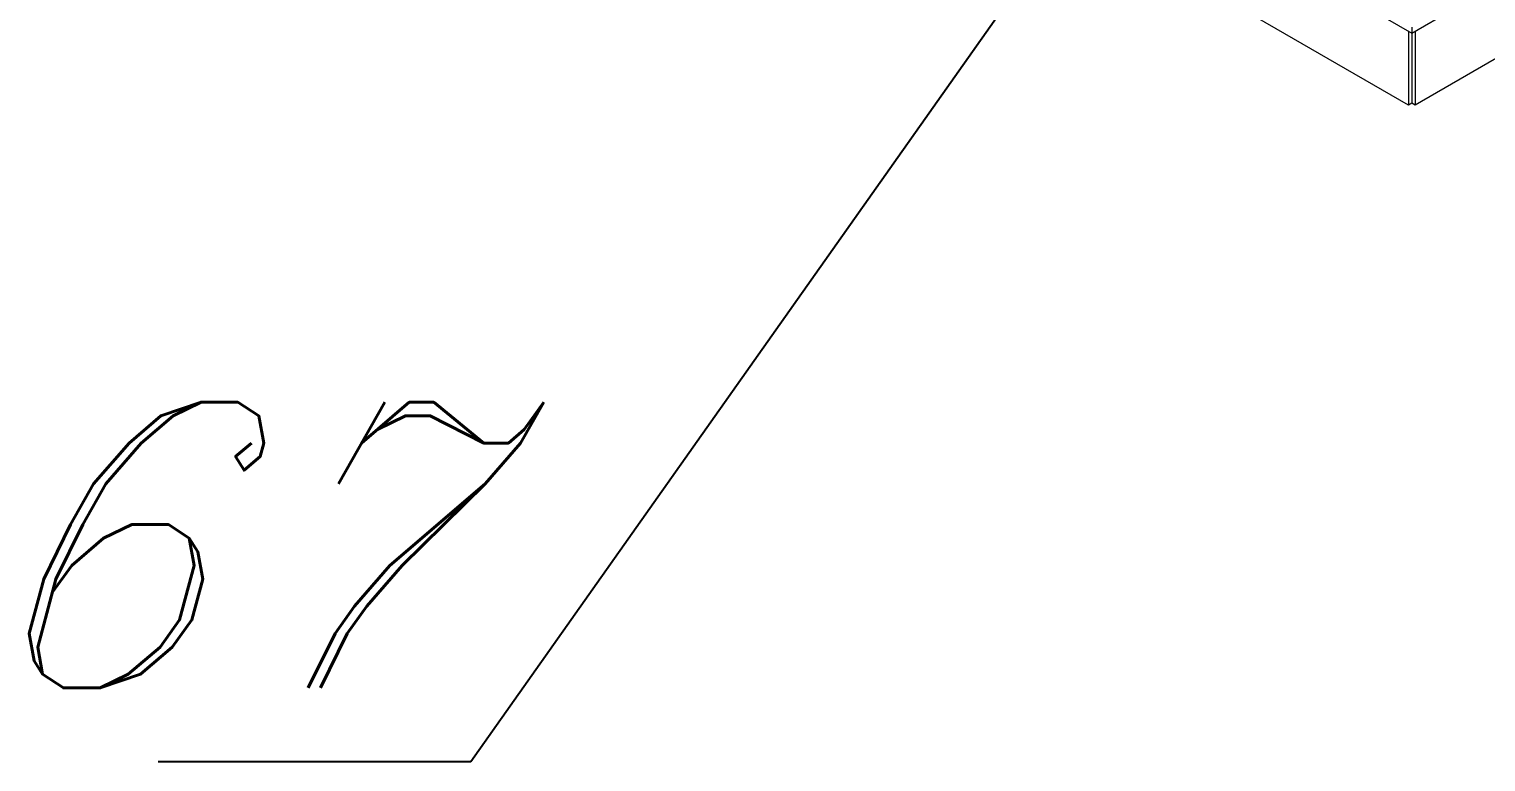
# Model space of a CAD drawing. Header units: inches. Extents: x -350577 to -266477, y -437959 to -377535.
# Drawn here: x -290484 to -288954, y -416077 to -415308 of the extents above; entities that cross this region are included whole.
import ezdxf

# ---------------------------------------------------------------- set-up
doc = ezdxf.new("R2010")
doc.units = ezdxf.units.IN
doc.header["$MEASUREMENT"] = 0
doc.layers.add('ORGINAL (itatec)', color=3, linetype='Continuous', lineweight=9)
doc.styles.add('Geniso', font='geniso.shx', dxfattribs={"oblique": 15})
doc.dimstyles.new('scale 1b100', dxfattribs={"dimscale": 100, "dimtxt": 3, "dimasz": 2.5, "dimexe": 1, "dimexo": 1, "dimgap": 1, "dimtad": 1, "dimdec": 0, "dimzin": 0, "dimdsep": 46, "dimtxsty": 'Geniso', "dimcen": 0, "dimclrd": 1, "dimclre": 1, "dimclrt": 7, "dimadec": 0, "dimazin": 0, "dimtfac": 1, "dimtdec": 0, "dimtmove": 0, "dimatfit": 3, "dimfxl": 0.75, "dimtolj": 1, "dimtzin": 0, "dimarcsym": 0})

msp = doc.modelspace()

# ---------------------------------------------------------------- linework, layer by layer
at = {"layer": 'ORGINAL (itatec)', "extrusion": (-5.55112e-17, 0.816497, 0.57735)}
for p, q in [((-289823.3, -414854.9), (-289031.3, -415312.2)), ((-289034.9, -415387.7), (-289742, -414979.5)), ((-288532.8, -415101.9), (-289027.8, -415387.7)), ((-289031.3, -415312.2), (-288988.9, -415287.7)), ((-289031.3, -415305.7), (-289031.3, -415312.2)), ((-289034.9, -415310.1), (-289034.9, -415387.7)), ((-289031.3, -415312.2), (-289031.3, -415385.7)), ((-289031.3, -415312.2), (-289031.3, -415385.7)), ((-289027.8, -415310.1), (-289027.8, -415387.7)), ((-289031.3, -415385.7), (-289034.9, -415387.7)), ((-289027.8, -415387.7), (-289031.3, -415385.7))]:
    msp.add_line(p, q, dxfattribs=at)

# ---------------------------------------------------------------- texts
at = {"layer": 'ORGINAL (itatec)', "color": 7, "insert": (-290268.1, -415849.6), "char_height": 300, "attachment_point": 5, "style": 'Geniso'}
msp.add_mtext('{\\Fitalic|c0;67}', dxfattribs=at)

# ---------------------------------------------------------------- leaders
at = {"layer": 'ORGINAL (itatec)'}
msp.add_leader([(-289388.4, -415183.6), (-290020, -416077.3), (-290348.7, -416077.3)], dimstyle='scale 1b100', override={"dimldrblk": 'DotSmall'}, dxfattribs=at)

doc.saveas('drawing.dxf')
